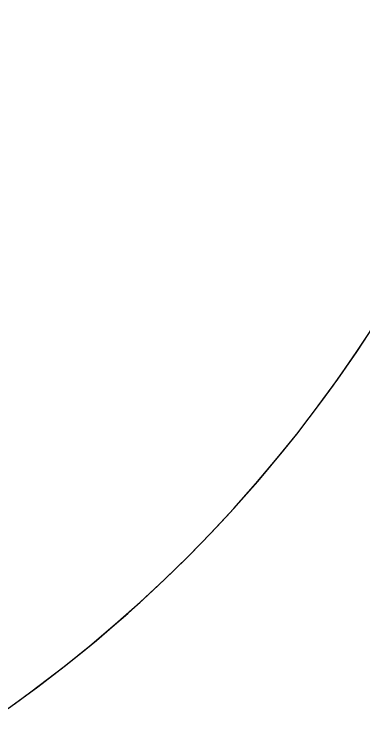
# Model space of a CAD drawing. Header units: millimetres. Extents: x 0 to 279, y 0 to 216.
# Drawn here: x 233.9684 to 234.0689, y 91.8403 to 92.0414 of the extents above; entities that cross this region are included whole.
import ezdxf

# ---------------------------------------------------------------- set-up
doc = ezdxf.new("R2010")
doc.units = ezdxf.units.MM
doc.layers.add('TITLE_BLOCK_TEXT', color=8, linetype='Continuous')

msp = doc.modelspace()

# ---------------------------------------------------------------- hatches: boundary and pattern name
at = {"layer": 'TITLE_BLOCK_TEXT', "linetype": 'Continuous', "lineweight": 18}
h = msp.add_hatch(dxfattribs=at)
h.set_pattern_fill('ANSI32', color=256, style=0)
edge = h.paths.add_edge_path(flags=0)
edge.add_line((234.40441, 91.58309), (234.40441, 92.78309))
edge.add_spline(control_points=[(234.40441, 92.78309), (234.40441, 92.81238), (234.38369, 92.83309), (234.35441, 92.83309)], knot_values=[0.063141, 0.063141, 0.063141, 0.063141, 0.936859, 0.936859, 0.936859, 0.936859], weights=[0.478289, 0.384897, 0.384897, 0.478289], degree=3, periodic=0)
edge.add_line((234.35441, 92.83309), (234.17107, 92.83309))
edge.add_spline(control_points=[(234.17107, 92.83309), (234.14178, 92.83309), (234.12107, 92.81238), (234.12107, 92.78309)], knot_values=[0.063141, 0.063141, 0.063141, 0.063141, 0.936859, 0.936859, 0.936859, 0.936859], weights=[0.478289, 0.384897, 0.384897, 0.478289], degree=3, periodic=0)
edge.add_line((234.12107, 92.78309), (234.12107, 92.27352))
edge.add_spline(control_points=[(234.12107, 92.27352), (234.12107, 92.27071), (234.12142, 92.26793), (234.12212, 92.26522)], knot_values=[0.222268, 0.222268, 0.222268, 0.222268, 0.777732, 0.777732, 0.777732, 0.777732], weights=[0.495612, 0.493002, 0.493002, 0.495612], degree=3, periodic=0)
edge.add_spline(control_points=[(234.12212, 92.26522), (234.13043, 92.2329), (234.13461, 92.1998), (234.13461, 92.16643)], knot_values=[0, 0, 0, 0, 0.555464, 0.555464, 0.555464, 0.555464], weights=[0.495612, 0.493002, 0.493002, 0.495612], degree=3, periodic=0)
edge.add_arc((233.73774, 92.16643), 0.39688, -54.4711, 0, ccw=False)
edge.add_spline(control_points=[(233.96837, 91.84344), (233.95943, 91.83706), (233.95441, 91.8273), (233.95441, 91.81631)], knot_values=[0.090625, 0.090625, 0.090625, 0.090625, 0.909375, 0.909375, 0.909375, 0.909375], weights=[0.486732, 0.450757, 0.450757, 0.486732], degree=3, periodic=0)
edge.add_line((233.95441, 91.81631), (233.95441, 91.54976))
edge.add_spline(control_points=[(233.95441, 91.54976), (233.95441, 91.52047), (233.97512, 91.49976), (234.00441, 91.49976)], knot_values=[0.063141, 0.063141, 0.063141, 0.063141, 0.936859, 0.936859, 0.936859, 0.936859], weights=[0.478289, 0.384897, 0.384897, 0.478289], degree=3, periodic=0)
edge.add_line((234.00441, 91.49976), (234.32107, 91.49976))
edge.add_spline(control_points=[(234.32107, 91.49976), (234.36989, 91.49976), (234.40441, 91.53428), (234.40441, 91.58309)], knot_values=[0.063141, 0.063141, 0.063141, 0.063141, 0.936859, 0.936859, 0.936859, 0.936859], weights=[0.478289, 0.384897, 0.384897, 0.478289], degree=3, periodic=0)
h = msp.add_hatch(dxfattribs=at)
h.set_pattern_fill('ANSI32', color=256, style=0)
edge = h.paths.add_edge_path(flags=0)
edge.add_arc((233.73774, 92.16643), 0.39687, 90, 270)
edge.add_arc((233.73774, 92.16643), 0.39687, 270, 450)

# ---------------------------------------------------------------- linework, layer by layer
at = {"color": 7, "linetype": 'Continuous', "lineweight": 25}
for start, end in [(270, 90), (305.5289, 0)]:
    msp.add_arc((233.73774, 92.16643), 0.39688, start, end, dxfattribs=at)

doc.saveas('drawing.dxf')
